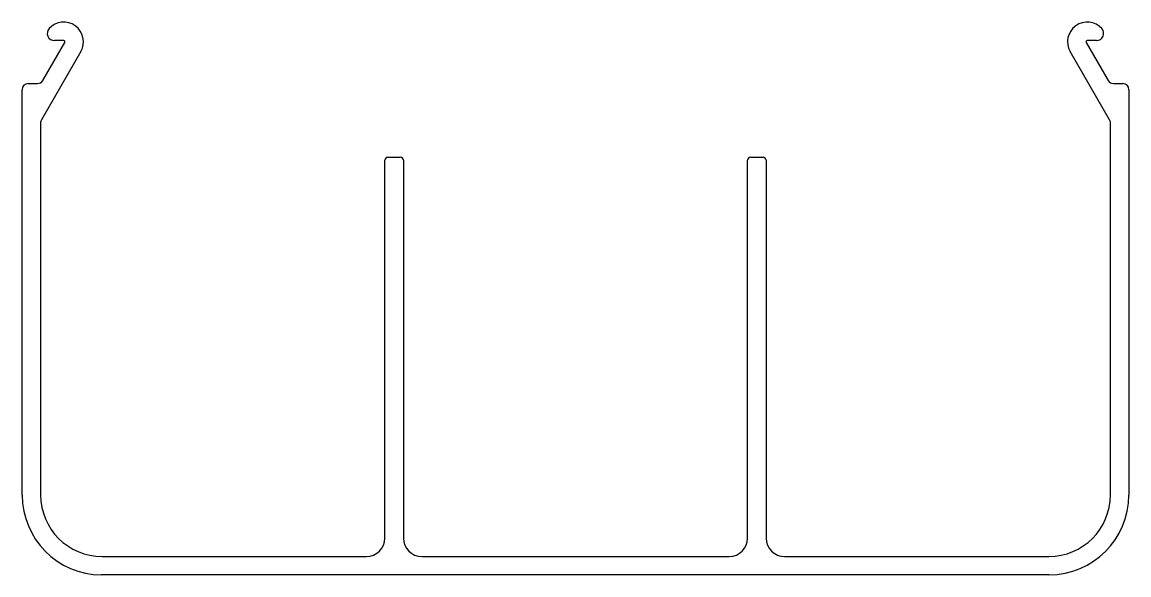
# Model space of a CAD drawing. Extents: x 462.6 to 552.6, y -283.9 to -238.9.
import ezdxf

# ---------------------------------------------------------------- set-up
doc = ezdxf.new("R2010")
doc.units = 0
doc.layers.get('0').update_dxf_attribs({"linetype": 'CONTINUOUS'})

msp = doc.modelspace()

# ---------------------------------------------------------------- linework, layer by layer
for p, q in [((464.322, -243.622), (466.112, -240.522)), ((466.025, -240.372), (465.265, -240.372)), ((549.17, -240.522), (550.96, -243.622)), ((550.016, -240.372), (549.256, -240.372)), ((467.411, -241.272), (464.208, -246.821)), ((551.074, -246.821), (547.871, -241.272)), ((463.141, -243.872), (463.889, -243.872)), ((551.393, -243.872), (552.141, -243.872)), ((462.641, -277.372), (462.641, -244.372)), ((552.641, -244.372), (552.641, -277.372)), ((464.141, -247.071), (464.141, -277.372)), ((551.141, -277.372), (551.141, -247.071)), ((492.141, -280.872), (492.141, -250.122)), ((492.391, -249.872), (493.391, -249.872)), ((493.641, -250.122), (493.641, -280.872)), ((521.641, -280.872), (521.641, -250.122)), ((521.891, -249.872), (522.891, -249.872)), ((523.141, -250.122), (523.141, -280.872)), ((469.141, -282.372), (490.641, -282.372)), ((495.141, -282.372), (520.141, -282.372)), ((524.641, -282.372), (546.141, -282.372)), ((546.141, -283.872), (469.088, -283.873))]:
    msp.add_line(p, q)
for centre, radius, start, end in [((466.025, -240.472), 1.6, 330, 138.17034), ((549.256, -240.472), 1.6, 41.82966, 210), ((465.265, -239.792), 0.58, 138.17034, 270), ((550.016, -239.792), 0.58, 270, 41.82966), ((466.025, -240.472), 0.1, 330, 90), ((549.256, -240.472), 0.1, 90, 210), ((463.141, -244.372), 0.5, 90, 180), ((463.889, -243.372), 0.5, 270, 330), ((551.393, -243.372), 0.5, 210, 270), ((552.141, -244.372), 0.5, 360, 90), ((464.648, -247.073), 0.508, 150.22831, 179.77169), ((550.641, -247.071), 0.5, 0, 30), ((492.391, -250.122), 0.25, 90, 180), ((493.391, -250.122), 0.25, 0, 90), ((521.891, -250.122), 0.25, 90, 180), ((522.891, -250.122), 0.25, 0, 90), ((469.142, -277.372), 6.501, 180.0027, 269.53032), ((469.141, -277.372), 5, 180, 270), ((546.141, -277.372), 5, 270, 360), ((546.141, -277.372), 6.5, 270, 0), ((490.641, -280.872), 1.5, 270, 0), ((495.141, -280.872), 1.5, 180, 270), ((520.141, -280.872), 1.5, 270, 0), ((524.641, -280.872), 1.5, 180, 270)]:
    msp.add_arc(centre, radius, start, end)

doc.saveas('drawing.dxf')
